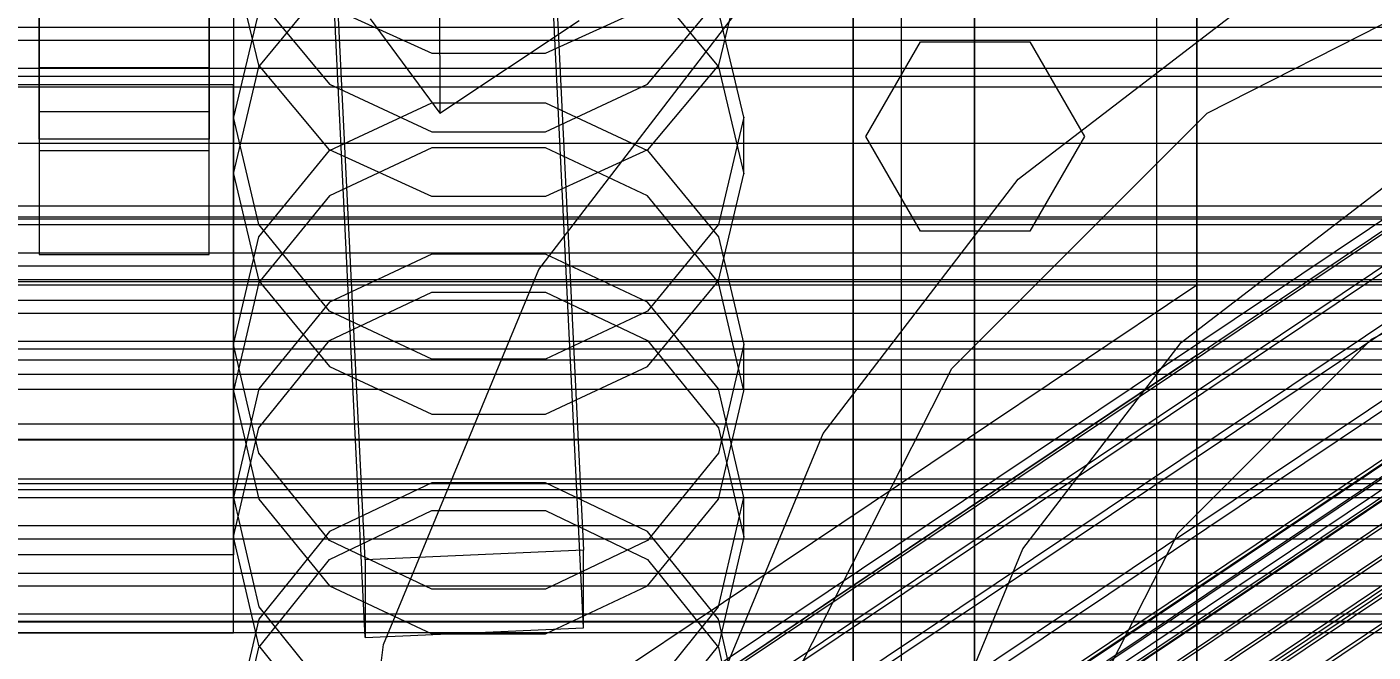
# Model space of a CAD drawing. Header units: millimetres. Extents: x -1970 to 59977, y -50268 to 6837.
# Drawn here: x 132 to 242.8, y -34217.5 to -34166 of the extents above; entities that cross this region are included whole.
import ezdxf

# ---------------------------------------------------------------- set-up
doc = ezdxf.new("R2010")
doc.units = ezdxf.units.MM
for name, color, linetype, lineweight in [('COTAS_O', 1, 'Continuous', 0), ('frontal_briquetadora', 7, 'Continuous', 0), ('frontal_C01', 7, 'Continuous', 0), ('frontal_C02', 7, 'Continuous', 0), ('frontal_C03', 7, 'Continuous', 0), ('frontal_dos-mix', 7, 'Continuous', 0), ('frontal_mezcladora', 7, 'Continuous', 0)]:
    doc.layers.add(name, color=color, linetype=linetype, lineweight=lineweight)
doc.dimstyles.new('R19_100', dxfattribs={"dimtxt": 250, "dimasz": 150, "dimexe": 150, "dimexo": 80, "dimgap": 100, "dimtad": 1, "dimtih": 1, "dimtoh": 1, "dimdsep": 46, "dimcen": 0.09, "dimadec": 0, "dimazin": 0, "dimtfac": 1, "dimtdec": 4, "dimtofl": 0, "dimtmove": 0, "dimatfit": 3, "dimfxl": 1, "dimtolj": 1, "dimtzin": 0, "dimarcsym": 0})

# ---------------------------------------------------------------- blocks, each defined once
blk = doc.blocks.new('*D39')
at = {"layer": 'COTAS_O', "color": 0, "lineweight": -2, "transparency": 16777216}
for p, q in [((-1725, -34320), (-1725, -33550)), ((1725, -34320), (1725, -33550)), ((-1575, -33700), (1575, -33700))]:
    blk.add_line(p, q, dxfattribs=at)
at = {"layer": 'COTAS_O', "color": 0, "transparency": 16777216}
for points in [[(-1575, -33675), (-1575, -33725), (-1725, -33700)], [(1575, -33675), (1575, -33725), (1725, -33700)]]:
    blk.add_solid(points, dxfattribs=at)
at = {"layer": 'Defpoints', "color": 0, "transparency": 16777216}
for p in [(1725, -33700), (-1725, -34400), (1725, -34400)]:
    blk.add_point(p, dxfattribs=at)
blk = doc.blocks.new('*D42')
at = {"layer": 'COTAS_O', "color": 0, "lineweight": -2, "transparency": 16777216}
for p, q in [((-570, -33700), (200, -33700)), ((50, -34750), (50, -33850)), ((-570, -34900), (200, -34900))]:
    blk.add_line(p, q, dxfattribs=at)
at = {"layer": 'COTAS_O', "color": 0, "transparency": 16777216}
for points in [[(25, -33850), (75, -33850), (50, -33700)], [(25, -34750), (75, -34750), (50, -34900)]]:
    blk.add_solid(points, dxfattribs=at)
at = {"layer": 'Defpoints', "color": 0, "transparency": 16777216}
for p in [(-650, -33700), (50, -33700), (-650, -34900)]:
    blk.add_point(p, dxfattribs=at)
blk = doc.blocks.new('*D43')
at = {"layer": 'COTAS_O', "color": 0, "lineweight": -2, "transparency": 16777216}
for p, q in [((-650, -34820), (-650, -34050)), ((650, -34820), (650, -34050)), ((-500, -34200), (500, -34200))]:
    blk.add_line(p, q, dxfattribs=at)
at = {"layer": 'COTAS_O', "color": 0, "transparency": 16777216}
for points in [[(-500, -34175), (-500, -34225), (-650, -34200)], [(500, -34175), (500, -34225), (650, -34200)]]:
    blk.add_solid(points, dxfattribs=at)
at = {"layer": 'Defpoints', "color": 0, "transparency": 16777216}
for p in [(650, -34200), (-650, -34900), (650, -34900)]:
    blk.add_point(p, dxfattribs=at)

msp = doc.modelspace()

# ---------------------------------------------------------------- linework, layer by layer
at = {"layer": 'frontal_briquetadora'}
for p, q in [((210, -34260), (210, -33820)), ((210, -34680), (210, -33820)), ((210, -34060), (210, -34490)), ((210, -34060), (210, -34260)), ((210, -34060), (210, -34305)), ((210, -34496), (210, -34060)), ((200, -34275), (200, -34100)), ((204, -34275), (204, -34100)), ((200, -34156.982), (200, -34176.08)), ((200, -34176.682), (200, -34157.575)), ((200, -34177.283), (200, -34158.168)), ((200, -34158.546), (200, -34166.95)), ((200, -34158.612), (200, -34167.004)), ((151.08, -34169.191), (149, -34160.516)), ((191, -34160.516), (188.92, -34169.191)), ((151.08, -34169.336), (156.907, -34162.278)), ((183.093, -34162.278), (188.92, -34169.336)), ((200, -34170.778), (200, -34161.359)), ((200, -34170.831), (200, -34161.423)), ((151.08, -34163.717), (156.906, -34170.746)), ((156.907, -34164.378), (165.327, -34168.196)), ((174.673, -34168.196), (183.093, -34164.378)), ((183.094, -34170.746), (188.92, -34163.717)), ((200, -34174.268), (200, -34164.021)), ((200, -34174.315), (200, -34164.08)), ((151.08, -34164.704), (149, -34173.478)), ((191, -34173.478), (188.92, -34164.704)), ((200, -34166.95), (200, -34178)), ((200, -34167.004), (200, -34178.042)), ((165.327, -34168.196), (174.673, -34168.196)), ((149, -34178.137), (151.08, -34169.336)), ((156.907, -34176.147), (151.08, -34169.191)), ((188.92, -34169.191), (183.093, -34176.147)), ((188.92, -34169.336), (191, -34178.137)), ((156.906, -34170.746), (165.326, -34174.665)), ((174.674, -34174.665), (183.094, -34170.746)), ((200, -34182.75), (200, -34170.778)), ((200, -34182.792), (200, -34170.831)), ((156.906, -34176.216), (165.326, -34172.292)), ((165.326, -34172.292), (174.674, -34172.292)), ((174.674, -34172.292), (183.094, -34176.216)), ((210, -34174.625), (210, -34172.888)), ((210, -34176.894), (210, -34173.435)), ((151.08, -34182.307), (149, -34173.478)), ((149, -34178.137), (149, -34173.478)), ((191, -34173.478), (188.92, -34182.308)), ((191, -34178.137), (191, -34173.478)), ((200, -34186.982), (200, -34174.268)), ((200, -34187.019), (200, -34174.315)), ((165.326, -34174.665), (174.674, -34174.665)), ((210, -34177.757), (210, -34174.625)), ((151.08, -34183.307), (156.906, -34176.216)), ((165.327, -34175.979), (156.907, -34179.943)), ((165.327, -34180.008), (156.907, -34176.147)), ((174.673, -34175.979), (165.327, -34175.979)), ((183.093, -34179.943), (174.673, -34175.979)), ((183.093, -34176.147), (174.673, -34180.008)), ((183.094, -34176.216), (188.92, -34183.307)), ((200, -34176.08), (200, -34195.432)), ((200, -34196.041), (200, -34176.682)), ((200, -34196.649), (200, -34177.283)), ((200, -34179.373), (200, -34177.5)), ((200, -34178.555), (200, -34177.617)), ((200, -34177.617), (200, -34180.422)), ((210, -34183.693), (210, -34176.894)), ((210, -34181.662), (210, -34177.757)), ((149, -34178.137), (151.08, -34186.938)), ((188.92, -34186.938), (191, -34178.137)), ((200, -34178), (200, -34191.425)), ((200, -34178.042), (200, -34191.457)), ((200, -34183.199), (200, -34178.555)), ((156.907, -34179.943), (151.08, -34187.085)), ((174.673, -34180.008), (165.327, -34180.008)), ((188.92, -34187.085), (183.093, -34179.943)), ((200, -34184.922), (200, -34179.373)), ((200, -34180.422), (200, -34186.861)), ((156.906, -34189.426), (151.08, -34182.307)), ((188.92, -34182.308), (183.094, -34189.426)), ((210, -34181.662), (452, -34181.662)), ((210, -34181.662), (210, -34185.567)), ((149, -34192.191), (151.08, -34183.307)), ((188.92, -34183.307), (191, -34192.191)), ((200, -34196.98), (200, -34182.75)), ((200, -34197.013), (200, -34182.792)), ((200, -34191.371), (200, -34183.199)), ((210, -34193.602), (210, -34183.693)), ((165.326, -34184.734), (156.906, -34188.689)), ((174.674, -34184.734), (165.326, -34184.734)), ((183.094, -34188.689), (174.674, -34184.734)), ((200, -34193.932), (200, -34184.922)), ((210, -34185.567), (210, -34188.698)), ((151.08, -34187.085), (149, -34195.991)), ((151.08, -34186.938), (156.907, -34193.996)), ((156.907, -34191.85), (165.327, -34187.86)), ((165.327, -34187.86), (174.673, -34187.86)), ((174.673, -34187.86), (183.093, -34191.85)), ((183.093, -34193.996), (188.92, -34186.938)), ((191, -34195.991), (188.92, -34187.085)), ((200, -34186.861), (200, -34196.687)), ((200, -34201.85), (200, -34186.982)), ((200, -34201.878), (200, -34187.019)), ((156.906, -34188.689), (151.08, -34195.834)), ((188.92, -34195.834), (183.094, -34188.689)), ((210, -34188.698), (210, -34190.436)), ((165.326, -34193.392), (156.906, -34189.426)), ((183.094, -34189.426), (174.674, -34193.392)), ((151.08, -34201.121), (149, -34192.191)), ((149, -34195.991), (149, -34192.191)), ((151.08, -34199.039), (156.907, -34191.85)), ((183.093, -34191.85), (188.92, -34199.039)), ((191, -34192.191), (188.92, -34201.121)), ((191, -34195.991), (191, -34192.191)), ((200, -34202.757), (200, -34191.371)), ((200, -34191.425), (200, -34206.897)), ((200, -34191.457), (200, -34206.92)), ((174.674, -34193.392), (165.326, -34193.392)), ((156.907, -34193.996), (165.327, -34197.913)), ((174.673, -34197.913), (183.093, -34193.996)), ((200, -34206.057), (200, -34193.932)), ((210, -34206.283), (210, -34193.602)), ((200, -34195.432), (200, -34214.989)), ((151.08, -34195.834), (149, -34204.781)), ((149, -34195.991), (151.08, -34204.898)), ((191, -34204.781), (188.92, -34195.834)), ((188.92, -34204.898), (191, -34195.991)), ((200, -34215.602), (200, -34196.041)), ((200, -34216.216), (200, -34196.649)), ((200, -34196.687), (200, -34209.523)), ((200, -34213.121), (200, -34196.98)), ((200, -34213.146), (200, -34197.013)), ((165.327, -34197.913), (174.673, -34197.913)), ((149, -34208.003), (151.08, -34199.039)), ((188.92, -34199.039), (191, -34208.003)), ((156.906, -34208.312), (151.08, -34201.121)), ((188.92, -34201.121), (183.094, -34208.312)), ((200, -34218.511), (200, -34201.85)), ((200, -34218.531), (200, -34201.878)), ((200, -34216.919), (200, -34202.757)), ((165.326, -34203.573), (156.906, -34207.568)), ((174.674, -34203.573), (165.326, -34203.573)), ((183.094, -34207.568), (174.674, -34203.573)), ((149, -34208.003), (149, -34204.781)), ((149, -34204.781), (151.08, -34213.765)), ((151.08, -34204.898), (156.907, -34212.04)), ((183.093, -34212.04), (188.92, -34204.898)), ((188.92, -34213.765), (191, -34204.781)), ((191, -34208.003), (191, -34204.781)), ((156.907, -34209.873), (165.327, -34205.852)), ((165.327, -34205.852), (174.673, -34205.852)), ((174.673, -34205.852), (183.093, -34209.873)), ((200, -34220.832), (200, -34206.057)), ((210, -34221.304), (210, -34206.283)), ((156.906, -34207.568), (151.08, -34214.781)), ((188.92, -34214.78), (183.094, -34207.568)), ((200, -34206.897), (200, -34224.036)), ((200, -34206.92), (200, -34224.051)), ((151.08, -34216.967), (149, -34208.003)), ((165.326, -34212.316), (156.906, -34208.312)), ((183.094, -34208.312), (174.674, -34212.316)), ((191, -34208.003), (188.92, -34216.967)), ((151.08, -34217.117), (156.907, -34209.873)), ((183.093, -34209.873), (188.92, -34217.117)), ((200, -34209.523), (200, -34224.875)), ((156.907, -34212.04), (165.327, -34216.004)), ((174.673, -34216.004), (183.093, -34212.04)), ((174.674, -34212.316), (165.326, -34212.316)), ((200, -34230.777), (200, -34213.121)), ((200, -34230.795), (200, -34213.146)), ((151.08, -34213.765), (156.906, -34220.995)), ((183.094, -34220.995), (188.92, -34213.765)), ((151.08, -34214.781), (149, -34223.801)), ((191, -34223.801), (188.92, -34214.78)), ((200, -34214.989), (200, -34234.699)), ((165.327, -34216.004), (174.673, -34216.004)), ((200, -34235.317), (200, -34215.602)), ((200, -34235.935), (200, -34216.216)), ((149, -34226.151), (151.08, -34217.117)), ((156.907, -34224.156), (151.08, -34216.967)), ((188.92, -34216.967), (183.093, -34224.156)), ((188.92, -34217.117), (191, -34226.151)), ((200, -34233.313), (200, -34216.919))]:
    msp.add_line(p, q, dxfattribs=at)
at = {"layer": 'frontal_C01'}
for p, q in [((228.298, -34363.008), (228.298, -34050.821)), ((228.298, -34056.508), (228.298, -34368.695)), ((133, -34173.021), (133, -34127.547)), ((147, -34127.547), (147, -34173.021)), ((133, -34130.749), (133, -34176.222)), ((147, -34176.222), (147, -34130.749)), ((159.83, -34209.891), (156.962, -34151.072)), ((174.943, -34150.285), (177.811, -34209.105)), ((177.811, -34215.509), (174.943, -34156.69)), ((159.83, -34216.296), (156.962, -34157.477)), ((165.926, -34157.761), (165.983, -34173.129)), ((133, -34175.288), (133, -34159.92)), ((133, -34169.393), (133, -34159.92)), ((147, -34159.92), (147, -34175.288)), ((147, -34159.92), (147, -34169.393)), ((149, -34164.402), (149, -34170.806)), ((149, -34164.402), (149, -34209.496)), ((160.247, -34165.371), (165.983, -34173.129)), ((165.983, -34173.129), (177.451, -34165.517)), ((147, -34169.393), (133, -34169.393)), ((133, -34169.393), (133, -34184.762)), ((147, -34184.762), (147, -34169.393)), ((149, -34170.806), (131, -34170.806)), ((149, -34215.9), (149, -34170.806)), ((147, -34173.021), (133, -34173.021)), ((133, -34173.021), (133, -34176.222)), ((147, -34176.222), (147, -34173.021)), ((147, -34175.288), (133, -34175.288)), ((133, -34175.288), (133, -34184.762)), ((147, -34184.762), (147, -34175.288)), ((133, -34176.222), (147, -34176.222)), ((-450, -34181.845), (450, -34181.845)), ((133, -34184.762), (147, -34184.762)), ((450, -34194.652), (-450, -34194.652)), ((-425, -34203.618), (425, -34203.618)), ((149, -34209.496), (131, -34209.496)), ((149, -34215.9), (149, -34209.496)), ((177.811, -34209.105), (159.83, -34209.891)), ((159.83, -34209.891), (159.83, -34216.296)), ((177.811, -34215.509), (177.811, -34209.105)), ((450, -34215.002), (-450, -34215.002)), ((425, -34214.987), (-425, -34214.987)), ((159.83, -34216.296), (177.811, -34215.509)), ((131, -34215.9), (149, -34215.9))]:
    msp.add_line(p, q, dxfattribs=at)
at = {"layer": 'frontal_C02'}
for p, q in [((228.298, -34187.295), (228.298, -33902.474)), ((228.298, -33908.215), (228.298, -34193.036)), ((146.872, -34246.69), (331.181, -34123.206)), ((148.32, -34246.887), (332.629, -34123.403)), ((146.383, -34247.934), (330.692, -34124.45)), ((150.629, -34248.511), (334.938, -34125.027)), ((141.045, -34270.657), (354.844, -34127.415)), ((141.218, -34270.216), (355.017, -34126.974)), ((141.731, -34270.286), (355.53, -34127.044)), ((142.549, -34270.861), (356.348, -34127.62)), ((146.887, -34250.533), (331.197, -34127.049)), ((153.641, -34251.451), (337.95, -34127.967)), ((141.224, -34271.577), (355.022, -34128.336)), ((143.617, -34271.903), (357.415, -34128.661)), ((141.742, -34272.916), (355.541, -34129.675)), ((144.861, -34273.34), (358.659, -34130.099)), ((142.565, -34274.581), (356.363, -34131.34)), ((148.35, -34254.31), (332.659, -34130.826)), ((359.995, -34131.833), (146.196, -34275.075)), ((157.152, -34255.507), (341.461, -34132.023)), ((143.635, -34276.459), (357.434, -34133.217)), ((147.533, -34276.989), (361.332, -34133.747)), ((144.881, -34278.422), (358.68, -34135.18)), ((148.779, -34278.952), (362.578, -34135.71)), ((150.672, -34259.009), (334.981, -34135.525)), ((146.218, -34280.336), (360.017, -34137.094)), ((345.231, -34136.919), (160.922, -34260.403)), ((153.694, -34264.309), (338.003, -34140.825)), ((164.693, -34265.805), (349.002, -34142.321)), ((157.211, -34269.848), (341.52, -34146.364)), ((228.298, -34187.295), (130, -34253.153)), ((228.298, -34472.116), (228.298, -34187.295)), ((228.298, -34187.295), (228.298, -34193.036)), ((130, -34258.894), (228.298, -34193.036)), ((228.298, -34193.036), (228.298, -34477.858))]:
    msp.add_line(p, q, dxfattribs=at)
at = {"layer": 'frontal_C03'}
for p, q in [((1250, -34166.098), (-1250, -34166.098)), ((1250, -34167.156), (-1250, -34167.156)), ((1250, -34169.463), (-1250, -34169.463)), ((1250, -34170.117), (-1250, -34170.117)), ((1250, -34170.998), (-1250, -34170.998)), ((-1500, -34175.611), (1500, -34175.611)), ((1250, -34180.804), (-1250, -34180.804)), ((1250, -34181.686), (-1250, -34181.686)), ((1250, -34182.339), (-1250, -34182.339)), ((1250, -34184.647), (-1250, -34184.647)), ((-1250, -34185.704), (1250, -34185.704)), ((1500, -34186.859), (-1500, -34186.859)), ((1500, -34187.019), (-1500, -34187.019)), ((1500, -34187.304), (-1500, -34187.304)), ((1250, -34188.556), (-1250, -34188.556)), ((1250, -34189.613), (-1250, -34189.613)), ((1250, -34191.921), (-1250, -34191.921)), ((1250, -34192.574), (-1250, -34192.574)), ((1250, -34193.456), (-1250, -34193.456)), ((-1500, -34195.842), (1500, -34195.842)), ((-1500, -34198.712), (1500, -34198.712)), ((1250, -34203.262), (-1250, -34203.262)), ((1250, -34204.143), (-1250, -34204.143)), ((1250, -34204.797), (-1250, -34204.797)), ((1250, -34207.104), (-1250, -34207.104)), ((-1250, -34208.162), (1250, -34208.162)), ((1250, -34211.014), (-1250, -34211.014)), ((1250, -34212.071), (-1250, -34212.071)), ((1250, -34214.378), (-1250, -34214.378)), ((1250, -34215.032), (-1250, -34215.032)), ((1250, -34215.913), (-1250, -34215.913))]:
    msp.add_line(p, q, dxfattribs=at)
at = {"layer": 'frontal_dos-mix'}
msp.add_line((225, -35980), (225, -33282.5), dxfattribs=at)
at = {"layer": 'frontal_mezcladora'}
for p, q in [((174.149, -34186), (194.49, -34159.49)), ((229.16, -34173.143), (255.643, -34159.65)), ((213.582, -34178.582), (234.5, -34162.531)), ((201.047, -34175.047), (205.547, -34167.252)), ((205.547, -34167.252), (214.547, -34167.252)), ((214.547, -34167.252), (219.047, -34175.047)), ((208.143, -34194.16), (229.16, -34173.143)), ((205.547, -34182.841), (201.047, -34175.047)), ((219.047, -34175.047), (214.547, -34182.841)), ((197.531, -34199.5), (213.582, -34178.582)), ((227.017, -34192.017), (244, -34178.986)), ((242.679, -34191.751), (262.751, -34181.524)), ((214.547, -34182.841), (205.547, -34182.841)), ((161.361, -34216.871), (174.149, -34186)), ((213.986, -34209), (227.017, -34192.017)), ((226.751, -34207.679), (242.679, -34191.751)), ((194.65, -34220.643), (208.143, -34194.16)), ((187.441, -34223.859), (197.531, -34199.5)), ((216.524, -34227.751), (226.751, -34207.679)), ((205.794, -34228.777), (213.986, -34209)), ((157, -34250), (161.361, -34216.871))]:
    msp.add_line(p, q, dxfattribs=at)

# ---------------------------------------------------------------- dimensions: what is measured, and where the dimension line sits
at = {"layer": 'COTAS_O'}
for p1, p2, distance, picture, middle in [((-1725, -34400), (1725, -34400), 700, '*D39', (0, -33700)), ((-650, -34900), (-650, -33700), -700, '*D42', (50, -34300)), ((-650, -34900), (650, -34900), 700, '*D43', (0, -34200))]:
    dim = msp.add_aligned_dim(p1=p1, p2=p2, distance=distance, text='<> O', dimstyle='R19_100', dxfattribs=at)
    dim.commit()
    dim.dimension.update_dxf_attribs({"geometry": picture, "text_midpoint": middle})

doc.saveas('drawing.dxf')
